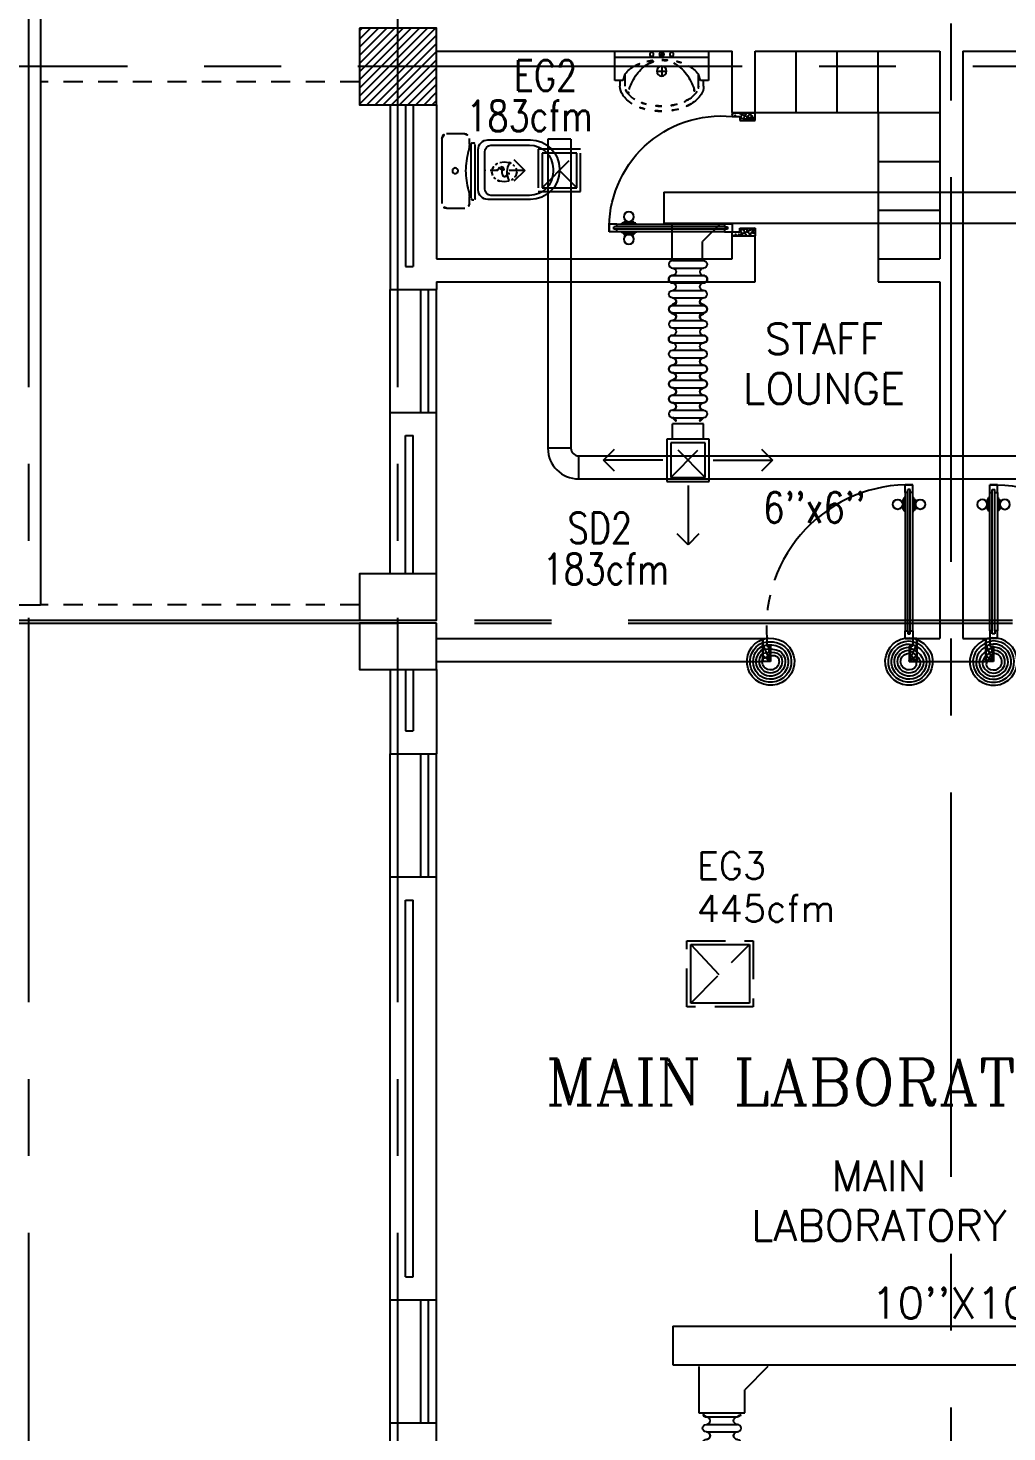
# Model space of a CAD drawing. Extents: x 417866230.2 to 417866327.8, y 43498045.5 to 43498135.4.
# Drawn here: x 417866239.39 to 417866245.76, y 43498085.44 to 43498094.57 of the extents above; entities that cross this region are included whole.
import ezdxf
from ezdxf.enums import TextEntityAlignment as Align

# ---------------------------------------------------------------- set-up
doc = ezdxf.new("R2010")
doc.units = 0
doc.header["$MEASUREMENT"] = 0
for name, pattern in [('CENTERX2', [4, 2.5, -0.5, 0.5, -0.5]), ('HIDDEN', [0.375, 0.25, -0.125]), ('HIDDEN2', [0.1875, 0.125, -0.0625])]:
    doc.linetypes.add(name, pattern=pattern)
doc.layers.get('0').update_dxf_attribs({"linetype": 'CONTINUOUS'})
for name, color, linetype in [('AXES', 11, 'CENTERX2'), ('COL', 9, 'CONTINUOUS'), ('DOOR', 9, 'CONTINUOUS'), ('DUCT', 6, 'CONTINUOUS'), ('EXDUCT', 10, 'CONTINUOUS'), ('HAT', 12, 'CONTINUOUS'), ('HIDDEN', 9, 'HIDDEN2'), ('INSUL', 9, 'CONTINUOUS'), ('Locker', 9, 'CONTINUOUS'), ('M-AC-FLEX', 3, 'CONTINUOUS'), ('M-EGU.', 2, 'CONTINUOUS'), ('RM-NAME', 9, 'CONTINUOUS'), ('SCD', 2, 'CONTINUOUS'), ('SUNI-FUR', 9, 'CONTINUOUS'), ('WALL', 4, 'CONTINUOUS'), ('WIN', 9, 'CONTINUOUS')]:
    doc.layers.add(name, color=color, linetype=linetype)
doc.styles.add('ROMANC', font='romanc', dxfattribs={"height": 0.1})
doc.styles.add('ROMANS', font='ROMANS.shx', dxfattribs={"width": 0.6})

# ---------------------------------------------------------------- blocks, each defined once
blk = doc.blocks.new('A$C24ED45A6')
at = {"layer": 'DOOR', "color": 0, "linetype": 'ByBlock'}
for p, q in [((925, 1100), (925, 1150)), ((925, 1150), (975, 1150)), ((975, 1150), (925, 1150)), ((942, 1100), (925, 1100)), ((942, 1100), (942, 1120)), ((958, 1120), (942, 1120)), ((958, 1100), (958, 1120)), ((975, 1100), (958, 1100)), ((975, 1100), (975, 1150)), ((908.8, 1055), (908.8, 990.2)), ((917.8, 1055), (908.8, 1055)), ((917.8, 977.6), (917.8, 1067.6)), ((925, 1067.6), (917.8, 1067.6)), ((917.8, 1055), (917.8, 990.2)), ((975, 1067.6), (982.2, 1067.6)), ((982.2, 977.6), (982.2, 1067.6)), ((982.2, 1055), (982.2, 990.2)), ((982.2, 1055), (991.2, 1055)), ((991.2, 1055), (991.2, 990.2)), ((917.8, 990.2), (908.8, 990.2)), ((925, 977.6), (917.8, 977.6)), ((975, 977.6), (982.2, 977.6)), ((982.2, 990.2), (991.2, 990.2)), ((925, 150), (925, 200)), ((925, 200), (942, 200)), ((942, 200), (942, 180)), ((958, 180), (958, 200)), ((958, 200), (975, 200)), ((975, 200), (975, 150)), ((0, 0), (0, 150)), ((0, 150), (25, 150)), ((25, 150), (25, 100)), ((25, 100), (50, 100)), ((50, 100), (50, 0)), ((925, 150), (975, 150)), ((942, 180), (958, 180)), ((975, 100), (950, 100)), ((950, 100), (950, 0)), ((1000, 150), (975, 150)), ((975, 150), (975, 100)), ((1000, 150), (1000, 0)), ((50, 0), (0, 0)), ((950, 0), (1000, 0))]:
    blk.add_line(p, q, dxfattribs=at)
at = {"layer": 'DOOR', "linetype": 'ByBlock'}
for p, q in [((925, 1100), (925, 200)), ((942, 200), (942, 1100)), ((958, 200), (958, 1100)), ((975, 200), (975, 1100))]:
    blk.add_line(p, q, dxfattribs=at)
at = {"layer": 'DOOR', "color": 9, "linetype": 'ByBlock'}
for p, q in [((50, 0), (0, 113.7)), ((50, 0), (36.6, 100)), ((950, 0), (1000, 113.7)), ((950, 0), (963.4, 100)), ((50, 0), (0, 40.1)), ((950, 0), (1000, 40.1))]:
    blk.add_line(p, q, dxfattribs=at)
at = {"layer": 'DOOR', "color": 0, "linetype": 'ByBlock'}
for centre in [(876.5, 1022.6), (1023.5, 1022.6)]:
    blk.add_circle(centre, 32.4, dxfattribs=at)
at = {"layer": 'DOOR', "linetype": 'HIDDEN', "ltscale": 0.5}
blk.add_arc((950, 222.5), 927.8, 88.45601, 184.48155, dxfattribs=at)
at = {"layer": 'DOOR', "color": 9, "linetype": 'ByBlock'}
for centre, radius, start, end in [((50, 0), 154.4, 103.71423, 108.89471), ((50, 0), 134.4, 100.71998, 111.84015), ((50, 0), 114.4, 102.62257, 115.91616), ((50, 0), 94.4, 90, 121.98181), ((950, 0), 94.4, 58.01819, 90), ((950, 0), 134.4, 68.15985, 79.28002), ((950, 0), 114.4, 64.08384, 77.37743), ((950, 0), 154.4, 71.10529, 76.28577), ((50, 0), 74.4, 90, 132.22357), ((50, 0), 54.4, 90, 156.79262), ((50, 0), 34.4, 90, 180), ((50, 0), 14.4, 90, 180), ((950, 0), 74.4, 47.77643, 90), ((950, 0), 54.4, 23.20738, 90), ((950, 0), 34.4, 0, 90), ((950, 0), 14.4, 0, 90)]:
    blk.add_arc(centre, radius, start, end, dxfattribs=at)
at = {"layer": 'WALL'}
blk.add_line((1000, 0), (1000, 150), dxfattribs=at)
blk = doc.blocks.new('RM1')
at = {"layer": 'RM-NAME', "style": 'ROMANS'}
for tag, p in [('ROOMNAME1', (0, 323.8)), ('ROOMNAME2', (0, 0))]:
    blk.add_attdef(tag, text='', height=200, dxfattribs=at).set_placement(p, align=Align.MIDDLE)
blk = doc.blocks.new('*X77')
at = {"color": 0}
for p, q in [((24139.2, 41905.3), (24634.9, 42401)), ((24139.2, 41958.3), (24581.9, 42401)), ((24139.2, 42011.3), (24528.9, 42401)), ((24139.2, 42064.4), (24475.8, 42401)), ((24139.2, 42117.4), (24422.8, 42401)), ((24139.2, 42170.4), (24369.8, 42401)), ((24139.2, 42223.5), (24316.7, 42401)), ((24139.2, 42276.5), (24263.7, 42401)), ((24139.2, 42329.5), (24210.7, 42401)), ((24139.2, 42382.6), (24157.6, 42401)), ((24188, 41901), (24639.2, 42352.2)), ((24241, 41901), (24639.2, 42299.2)), ((24294, 41901), (24639.2, 42246.2)), ((24347.1, 41901), (24639.2, 42193.1)), ((24400.1, 41901), (24639.2, 42140.1)), ((24453.1, 41901), (24639.2, 42087.1)), ((24506.2, 41901), (24639.2, 42034)), ((24559.2, 41901), (24639.2, 41981)), ((24612.2, 41901), (24639.2, 41928))]:
    blk.add_line(p, q, dxfattribs=at)
blk = doc.blocks.new('COL50')
at = {"layer": 'COL'}
blk.add_lwpolyline([(-250, 250), (-250, -250), (250, -250), (250, 250)], close=True, dxfattribs=at)
blk = doc.blocks.new('A$C3CD36B94')
at = {"layer": 'DOOR', "color": 0, "linetype": 'ByBlock'}
for p, q in [((105.9, 950.4), (55.9, 950.4)), ((55.9, 800.4), (55.9, 950.4)), ((105.9, 850.4), (105.9, 950.4)), ((805.9, 950.4), (855.9, 950.4)), ((805.9, 850.4), (805.9, 950.4)), ((855.9, 800.4), (855.9, 950.4)), ((855.9, 950.4), (855.9, 800.4)), ((80.9, 850.4), (105.9, 850.4)), ((80.9, 800.4), (80.9, 850.4)), ((830.9, 850.4), (805.9, 850.4)), ((830.9, 800.4), (830.9, 850.4)), ((55.9, 800.4), (80.9, 800.4)), ((130.9, 800.4), (80.9, 800.4)), ((80.9, 750.4), (80.9, 800.4)), ((97.9, 750.4), (80.9, 750.4)), ((113.9, 770.4), (97.9, 770.4)), ((97.9, 770.4), (97.9, 750.4)), ((113.9, 750.4), (113.9, 770.4)), ((130.9, 750.4), (113.9, 750.4)), ((130.9, 800.4), (130.9, 750.4)), ((855.9, 800.4), (830.9, 800.4)), ((64.7, 95.4), (64.7, 160.2)), ((73.7, 160.2), (64.7, 160.2)), ((73.7, 95.4), (64.7, 95.4)), ((73.7, 172.8), (73.7, 82.8)), ((80.9, 172.8), (73.7, 172.8)), ((73.7, 95.4), (73.7, 160.2)), ((130.9, 172.8), (138.1, 172.8)), ((138.1, 172.8), (138.1, 82.8)), ((138.1, 95.4), (138.1, 160.2)), ((138.1, 160.2), (147.1, 160.2)), ((138.1, 95.4), (147.1, 95.4)), ((147.1, 95.4), (147.1, 160.2)), ((80.9, 82.8), (73.7, 82.8)), ((80.9, 50.4), (80.9, 0.4)), ((80.9, 50.4), (97.9, 50.4)), ((130.9, 0.4), (80.9, 0.4)), ((80.9, 0.4), (130.9, 0.4)), ((97.9, 50.4), (97.9, 30.4)), ((97.9, 30.4), (113.9, 30.4)), ((113.9, 50.4), (113.9, 30.4)), ((113.9, 50.4), (130.9, 50.4)), ((130.9, 82.8), (138.1, 82.8)), ((130.9, 50.4), (130.9, 0.4))]:
    blk.add_line(p, q, dxfattribs=at)
at = {"layer": 'DOOR', "color": 9, "linetype": 'ByBlock'}
for p, q in [((105.9, 950.4), (55.9, 910.3)), ((105.9, 950.4), (55.9, 836.7)), ((105.9, 950.4), (92.6, 850.4)), ((805.9, 950.4), (819.3, 850.4)), ((805.9, 950.4), (855.9, 836.7)), ((805.9, 950.4), (855.9, 910.3))]:
    blk.add_line(p, q, dxfattribs=at)
at = {"layer": 'DOOR', "linetype": 'ByBlock'}
for p, q in [((80.9, 750.4), (80.9, 50.4)), ((97.9, 750.4), (97.9, 50.4)), ((113.9, 750.4), (113.9, 50.4)), ((130.9, 50.4), (130.9, 750.4))]:
    blk.add_line(p, q, dxfattribs=at)
at = {"layer": 'DOOR', "color": 0, "linetype": 'ByBlock'}
for centre in [(32.4, 127.8), (179.5, 127.8)]:
    blk.add_circle(centre, 32.4, dxfattribs=at)
at = {"layer": 'DOOR', "color": 9, "linetype": 'ByBlock'}
for centre, radius, start, end in [((105.9, 950.4), 54.4, 203.20738, 270), ((105.9, 950.4), 34.4, 180, 270), ((105.9, 950.4), 14.4, 180, 270), ((805.9, 950.4), 34.4, 270, 0), ((805.9, 950.4), 14.4, 270, 0), ((805.9, 950.4), 54.4, 270, 336.79262), ((105.9, 950.4), 74.4, 227.77643, 270), ((105.9, 950.4), 94.4, 238.01819, 270), ((105.9, 950.4), 114.4, 244.08384, 257.37743), ((105.9, 950.4), 134.4, 248.15985, 259.28002), ((805.9, 950.4), 74.4, 270, 312.22357), ((805.9, 950.4), 94.4, 270, 301.98181), ((805.9, 950.4), 134.4, 280.71998, 291.84015), ((105.9, 950.4), 154.4, 251.10529, 256.28577), ((805.9, 950.4), 154.4, 283.71423, 288.89471)]:
    blk.add_arc(centre, radius, start, end, dxfattribs=at)
at = {"layer": 'DOOR', "linetype": 'HIDDEN', "ltscale": 0.5}
blk.add_arc((105.9, 728.6), 728.6, 268.03354, 5.66169, dxfattribs=at)
blk = doc.blocks.new('2')
at = {"layer": 'SUNI-FUR', "linetype": 'Continuous'}
for p, q in [((0.0137, 0.765), (0.0041, 0.765)), ((0.0159, 0.7241), (-0.0034, 0.7241)), ((-0.1849, 0.576), (-0.1849, 0.2998)), ((-0.1587, 0.5702), (-0.1587, 0.3197)), ((0.1683, 0.3197), (0.1683, 0.5702)), ((0.2027, 0.2998), (0.2027, 0.576)), ((-0.005, 0.4872), (-0.0292, 0.4813)), ((0.0193, 0.4813), (-0.005, 0.4872)), ((-0.0651, 0.438), (-0.0703, 0.4064)), ((-0.0703, 0.4064), (-0.0651, 0.3747)), ((0.0603, 0.4064), (0.0551, 0.438)), ((0.0565, 0.3772), (0.0603, 0.4064)), ((-0.1129, 0.2792), (0.0084, 0.2792)), ((-0.0292, 0.3314), (-0.005, 0.3255)), ((-0.005, 0.3255), (0.0193, 0.3314)), ((0.0012, 0.2792), (0.1226, 0.2792)), ((0.0084, 0.2792), (0.0012, 0.2792)), ((-0.1863, 0.1994), (-0.1863, 0.2076)), ((-0.1763, 0.2176), (0.1724, 0.2176)), ((0.1724, 0.1894), (-0.1763, 0.1894)), ((-0.1219, 0.2368), (0.0089, 0.2368)), ((0.0089, 0.2368), (0.1397, 0.2368)), ((0.1824, 0.2076), (0.1824, 0.1994)), ((-0.2413, 0.03), (-0.2413, 0.1498)), ((-0.2113, 0.1798), (-0.1699, 0.1798)), ((0.1743, 0.1798), (0.2113, 0.1798)), ((0.1743, 0.1798), (0.1743, 0.1798)), ((0.2413, 0.1498), (0.2413, 0.03)), ((0.2113, 0), (-0.2113, 0))]:
    blk.add_line(p, q, dxfattribs=at)
blk.add_circle((0.0019, 0.0872), 0.0184, dxfattribs=at)
for centre, radius, start, end in [((0.0041, 0.576), 0.189, 90, 180), ((0.0137, 0.576), 0.189, 0, 90), ((-0.0048, 0.5702), 0.1539, 90, 180), ((0.0144, 0.5702), 0.1539, 0, 90), ((0.0126, 0.412), 0.082, 141.07583, 161.50405), ((0.0019, 0.4207), 0.0682, 117.15318, 141.07583), ((-0.0119, 0.4207), 0.0682, 38.92417, 62.84682), ((-0.0226, 0.412), 0.082, 18.49595, 38.92417), ((0.0126, 0.4007), 0.082, 198.49595, 218.92417), ((-0.0074, 0.5367), 0.1117, 239.42337, 302.91619), ((-0.0289, 0.4058), 0.0901, 321.07583, 341.50405), ((-0.1219, 0.2998), 0.063, 180, 270), ((-0.1156, 0.3224), 0.0432, 183.51288, 273.51288), ((0.0019, 0.392), 0.0682, 218.92417, 242.84682), ((-0.0119, 0.392), 0.0682, 297.15318, 321.07583), ((0.1252, 0.3224), 0.0432, 266.48712, 356.48712), ((0.1397, 0.2998), 0.063, 270, 0), ((-0.1763, 0.2076), 0.01, 90, 180), ((-0.1763, 0.1994), 0.01, 180, 270), ((0.1724, 0.2076), 0.01, 0, 90), ((0.1724, 0.1994), 0.01, 270, 0), ((-0.2113, 0.1498), 0.03, 90, 180), ((-0.2015, -0.2523), 0.4332, 79.75352, 85.81091), ((0.0746, 1.126), 0.9726, 258.19384, 265.73474), ((-0.0701, 1.126), 0.9726, 274.26526, 281.80616), ((0.2059, -0.2523), 0.4332, 94.18909, 100.24648), ((0.2113, 0.1498), 0.03, 0, 90), ((-0.2113, 0.03), 0.03, 180, 270), ((0.2113, 0.03), 0.03, 270, 0)]:
    blk.add_arc(centre, radius, start, end, dxfattribs=at)
blk = doc.blocks.new('3')
at = {"layer": 'SUNI-FUR', "linetype": 'Continuous'}
for p, q in [((-0.3039, 0), (-0.3039, -0.1919)), ((0.3039, 0), (-0.3039, 0)), ((0.3039, -0.1919), (0.3039, 0)), ((0.3039, -0.039), (-0.3039, -0.039)), ((0.0156, -0.021), (-0.0155, -0.021)), ((0, -0.0055), (0, -0.0366)), ((-0.2537, -0.1919), (-0.2387, -0.1496)), ((-0.2389, -0.2275), (-0.2389, -0.15)), ((0.0325, -0.13), (-0.0325, -0.13)), ((0, -0.0975), (0, -0.1625)), ((0.2387, -0.1496), (0.2537, -0.1919)), ((0.2389, -0.15), (0.2389, -0.2275)), ((-0.3039, -0.1919), (-0.2537, -0.1919)), ((-0.2714, -0.2275), (-0.2714, -0.1919)), ((0.2537, -0.1919), (0.3039, -0.1919)), ((0.2714, -0.1919), (0.2714, -0.2275))]:
    blk.add_line(p, q, dxfattribs=at)
for centre, radius in [((-0.065, -0.021), 0.0124), ((0, -0.021), 0.0155), ((0.065, -0.021), 0.0124), ((0, -0.13), 0.0325)]:
    blk.add_circle(centre, radius, dxfattribs=at)
for centre, radius, start, end in [((-0.028, -0.3651), 0.3068, 103.08645, 118.18778), ((0.0537, -0.3121), 0.2697, 118.74222, 143.05777), ((-0.0078, -0.528), 0.4705, 89.0532, 100.98953), ((-0.012, -0.189), 0.1301, 84.85355, 119.44542), ((0.0031, -0.2275), 0.1682, 61.44413, 91.16775), ((0, -0.5271), 0.4694, 78.06366, 90), ((-0.0403, -0.2967), 0.2498, 35.96083, 60.27638), ((0.0338, -0.3673), 0.3061, 62.96233, 78.06366), ((-0.0851, -0.2667), 0.1932, 117.03767, 142.6695), ((0.104, -0.3429), 0.3284, 144.03917, 163.27388), ((-0.104, -0.3429), 0.3284, 16.72612, 35.96083), ((0.0851, -0.2667), 0.1932, 37.3305, 62.96233), ((-0.1911, -0.2352), 0.0807, 174.55389, 214.67303), ((-0.1868, -0.2338), 0.0525, 173.08928, 213.20841), ((-0.0828, -0.1603), 0.1798, 214.67303, 239.08672), ((0.2045, -0.3731), 0.4333, 163.27388, 167.37502), ((0.0893, -0.1711), 0.1672, 300.91328, 325.32697), ((-0.2045, -0.3731), 0.4333, 12.73586, 16.72612), ((0.1708, -0.2275), 0.068, 325.32697, 0), ((0.1708, -0.2275), 0.1005, 325.32697, 0), ((-0.0828, -0.1603), 0.2123, 214.67303, 239.08672), ((-0.0354, -0.0811), 0.3046, 239.08672, 256.06993), ((-0.0354, -0.0811), 0.2721, 239.08672, 256.06993), ((0, 0.0617), 0.4192, 256.06993, 270), ((0, 0.0617), 0.4192, 270, 283.93007), ((0.0354, -0.0811), 0.2721, 283.93007, 300.91328), ((0.0354, -0.0811), 0.3046, 283.93007, 300.91328), ((0.0893, -0.1711), 0.1997, 300.91328, 325.32697), ((0, 0.0617), 0.4517, 256.06993, 270), ((0, 0.0617), 0.4517, 270, 283.93007)]:
    blk.add_arc(centre, radius, start, end, dxfattribs=at)

msp = doc.modelspace()

# ---------------------------------------------------------------- hatches: boundary and pattern name
at = {"layer": 'HAT'}
h = msp.add_hatch(dxfattribs=at)
h.set_pattern_fill('ANSI31', color=256, scale=300, style=0)
h.set_pattern_definition([(45, (0, 0), (-26.5165042945, 26.5165042945), [])])
h.paths.add_polyline_path([(417866241.7969, 43498091.0221), (417866241.5469, 43498091.0221), (417866241.5469, 43498090.7221), (417866241.7969, 43498090.7221)])
h.paths.add_polyline_path([(417866242.0469, 43498091.0221), (417866241.7969, 43498091.0221), (417866241.7969, 43498090.7221), (417866242.0469, 43498090.7221)])
h.paths.add_polyline_path([(417866241.7969, 43498090.7021), (417866241.5469, 43498090.7021), (417866241.5469, 43498090.4021), (417866241.7969, 43498090.4021)])
h.paths.add_polyline_path([(417866242.0469, 43498090.7021), (417866241.7969, 43498090.7021), (417866241.7969, 43498090.4021), (417866242.0469, 43498090.4021)])

# ---------------------------------------------------------------- linework, layer by layer
at = {"layer": 'AXES'}
for p, q in [((417866239.3969, 43498056.2378), (417866239.3969, 43498134.7153)), ((417866241.7969, 43498056.2378), (417866241.7969, 43498134.7153)), ((417866245.3969, 43498063.1021), (417866245.3969, 43498121.9221)), ((417866300.0369, 43498094.3221), (417866230.9454, 43498094.3221)), ((417866231.2954, 43498090.7221), (417866300.0369, 43498090.7221)), ((417866231.2954, 43498090.7021), (417866300.0369, 43498090.7021))]:
    msp.add_line(p, q, dxfattribs=at)
at = {"layer": 'COL'}
for points in [[(417866242.0469, 43498091.0221), (417866241.5469, 43498091.0221), (417866241.5469, 43498090.7221), (417866242.0469, 43498090.7221)], [(417866242.0469, 43498090.7021), (417866241.5469, 43498090.7021), (417866241.5469, 43498090.4021), (417866242.0469, 43498090.4021)]]:
    msp.add_lwpolyline(points, close=True, dxfattribs=at)
at = {"layer": 'DUCT'}
for p, q in [((417866243.5268, 43498093.5041), (417866243.5268, 43498093.3041)), ((417866243.5268, 43498093.5041), (417866247.4331, 43498093.5041)), ((417866243.5268, 43498093.3041), (417866247.4331, 43498093.3041)), ((417866243.5794, 43498093.3041), (417866243.5794, 43498093.0669)), ((417866243.8994, 43498093.3041), (417866243.7794, 43498093.1841)), ((417866243.7794, 43498093.0669), (417866243.7794, 43498093.1841)), ((417866243.5794, 43498093.0669), (417866243.7794, 43498093.0669)), ((417866243.585, 43498086.1302), (417866246.8407, 43498086.1302)), ((417866243.585, 43498086.1302), (417866243.585, 43498085.8802)), ((417866243.585, 43498085.8802), (417866246.8407, 43498085.8802)), ((417866243.7545, 43498085.8675), (417866243.7545, 43498085.5675)), ((417866244.2045, 43498085.8675), (417866244.0545, 43498085.7175)), ((417866244.0545, 43498085.5675), (417866244.0545, 43498085.7175)), ((417866243.7545, 43498085.5675), (417866244.0545, 43498085.5675))]:
    msp.add_line(p, q, dxfattribs=at)
at = {"layer": 'EXDUCT', "linetype": 'Continuous'}
for p, q in [((417866242.9226, 43498093.8507), (417866242.7726, 43498093.8507)), ((417866242.7726, 43498093.8507), (417866242.7726, 43498091.8401)), ((417866242.9226, 43498093.8507), (417866242.9226, 43498091.8401)), ((417866242.9226, 43498091.8401), (417866242.7726, 43498091.8401)), ((417866242.9726, 43498091.7901), (417866245.8496, 43498091.7901)), ((417866242.9726, 43498091.7901), (417866242.9726, 43498091.6401)), ((417866242.9726, 43498091.6401), (417866245.8496, 43498091.6401))]:
    msp.add_line(p, q, dxfattribs=at)
for radius in [0.2, 0.05]:
    msp.add_arc((417866242.9726, 43498091.8401), radius, 180, 270, dxfattribs=at)
at = {"layer": 'HIDDEN'}
for p, q in [((417866241.5469, 43498094.2221), (417866239.4719, 43498094.2221)), ((417866241.5469, 43498090.8221), (417866239.4719, 43498090.8221))]:
    msp.add_line(p, q, dxfattribs=at)
at = {"layer": 'INSUL'}
for p, q in [((417866241.8469, 43498094.0721), (417866241.8469, 43498093.0221)), ((417866241.8969, 43498094.0721), (417866241.8969, 43498093.0221)), ((417866241.8469, 43498093.0221), (417866241.8969, 43498093.0221)), ((417866241.8469, 43498091.0221), (417866241.8469, 43498091.9221)), ((417866241.8469, 43498091.9221), (417866241.8969, 43498091.9221)), ((417866241.8969, 43498091.0221), (417866241.8969, 43498091.9221)), ((417866241.8469, 43498090.4021), (417866241.8469, 43498090.0021)), ((417866241.8969, 43498090.4021), (417866241.8969, 43498090.0021)), ((417866241.8469, 43498090.0021), (417866241.8969, 43498090.0021)), ((417866241.8469, 43498086.4521), (417866241.8469, 43498088.9021)), ((417866241.8469, 43498088.9021), (417866241.8969, 43498088.9021)), ((417866241.8969, 43498086.4521), (417866241.8969, 43498088.9021)), ((417866241.8469, 43498086.4521), (417866241.8969, 43498086.4521))]:
    msp.add_line(p, q, dxfattribs=at)
at = {"layer": 'Locker'}
for p, q in [((417866244.3885, 43498094.0221), (417866244.3885, 43498094.4221)), ((417866244.6552, 43498094.0221), (417866244.6552, 43498094.4221)), ((417866244.9219, 43498094.0221), (417866244.9219, 43498094.4221)), ((417866244.1219, 43498094.0221), (417866244.9219, 43498094.0221)), ((417866244.9219, 43498094.0221), (417866244.9219, 43498093.0721)), ((417866244.9219, 43498094.0221), (417866245.3219, 43498094.0221)), ((417866244.9219, 43498093.7054), (417866245.3219, 43498093.7054)), ((417866244.9219, 43498093.3887), (417866245.3219, 43498093.3887))]:
    msp.add_line(p, q, dxfattribs=at)
at = {"layer": 'M-AC-FLEX', "color": 11}
for p, q in [((417866243.5835, 43498093.0603), (417866243.7847, 43498093.0603)), ((417866243.5835, 43498093.0115), (417866243.7847, 43498093.0115)), ((417866243.5835, 43498092.9628), (417866243.7847, 43498092.9628)), ((417866243.5835, 43498092.9149), (417866243.7847, 43498092.9149)), ((417866243.5835, 43498092.8661), (417866243.7847, 43498092.8661)), ((417866243.5835, 43498092.8174), (417866243.7847, 43498092.8174)), ((417866243.5835, 43498092.7686), (417866243.7847, 43498092.7686)), ((417866243.5835, 43498092.7686), (417866243.7847, 43498092.7686)), ((417866243.5835, 43498092.7686), (417866243.7847, 43498092.7686)), ((417866243.5835, 43498092.7686), (417866243.7847, 43498092.7686)), ((417866243.5835, 43498092.7199), (417866243.7847, 43498092.7199)), ((417866243.5835, 43498092.7199), (417866243.7847, 43498092.7199)), ((417866243.5835, 43498092.7199), (417866243.7847, 43498092.7199)), ((417866243.5835, 43498092.7199), (417866243.7847, 43498092.7199)), ((417866243.5835, 43498092.6711), (417866243.7847, 43498092.6711)), ((417866243.5835, 43498092.6224), (417866243.7847, 43498092.6224)), ((417866243.5835, 43498092.5736), (417866243.7847, 43498092.5736)), ((417866243.5835, 43498092.5257), (417866243.7847, 43498092.5257)), ((417866243.5835, 43498092.477), (417866243.7847, 43498092.477)), ((417866243.5835, 43498092.4282), (417866243.7847, 43498092.4282)), ((417866243.5835, 43498092.3795), (417866243.7847, 43498092.3795)), ((417866243.5835, 43498092.3795), (417866243.7847, 43498092.3795)), ((417866243.5835, 43498092.3795), (417866243.7847, 43498092.3795)), ((417866243.5835, 43498092.3795), (417866243.7847, 43498092.3795)), ((417866243.5835, 43498092.3307), (417866243.7847, 43498092.3307)), ((417866243.5835, 43498092.3307), (417866243.7847, 43498092.3307)), ((417866243.5835, 43498092.3307), (417866243.7847, 43498092.3307)), ((417866243.5835, 43498092.3307), (417866243.7847, 43498092.3307)), ((417866243.5835, 43498092.282), (417866243.7847, 43498092.282)), ((417866243.5835, 43498092.282), (417866243.7847, 43498092.282)), ((417866243.5835, 43498092.2332), (417866243.7847, 43498092.2332)), ((417866243.5835, 43498092.2332), (417866243.7847, 43498092.2332)), ((417866243.5835, 43498092.1845), (417866243.7847, 43498092.1845)), ((417866243.5835, 43498092.1845), (417866243.7847, 43498092.1845)), ((417866243.5835, 43498092.1845), (417866243.7847, 43498092.1845)), ((417866243.5835, 43498092.1845), (417866243.7847, 43498092.1845)), ((417866243.5835, 43498092.1357), (417866243.7847, 43498092.1357)), ((417866243.5835, 43498092.1357), (417866243.7847, 43498092.1357)), ((417866243.5835, 43498092.1357), (417866243.7847, 43498092.1357)), ((417866243.5835, 43498092.1357), (417866243.7847, 43498092.1357)), ((417866243.5835, 43498092.087), (417866243.7847, 43498092.087)), ((417866243.5835, 43498092.0382), (417866243.7847, 43498092.0382)), ((417866243.8039, 43498085.5406), (417866244.0051, 43498085.5406)), ((417866243.8039, 43498085.4919), (417866244.0051, 43498085.4919)), ((417866243.8039, 43498085.4431), (417866244.0051, 43498085.4431))]:
    msp.add_line(p, q, dxfattribs=at)
at = {"layer": 'M-AC-FLEX'}
for points in [[(417866243.6002, 43498093.0669, -0.191219), (417866243.5835, 43498093.0603, 1), (417866243.5835, 43498093.0115, -1), (417866243.5835, 43498092.9628, 1.018005), (417866243.5835, 43498092.9149)], [(417866243.768, 43498093.0669, 0.191219), (417866243.7847, 43498093.0603, -1), (417866243.7847, 43498093.0115, 1), (417866243.7847, 43498092.9628, -1.018005), (417866243.7847, 43498092.9149)], [(417866243.5835, 43498092.7686, 1), (417866243.5835, 43498092.8174, -1), (417866243.5835, 43498092.8661, 1), (417866243.5835, 43498092.9149, -1.018005), (417866243.5835, 43498092.9628)], [(417866243.7847, 43498092.7686, -1), (417866243.7847, 43498092.8174, 1), (417866243.7847, 43498092.8661, -1), (417866243.7847, 43498092.9149, 1.018005), (417866243.7847, 43498092.9628)], [(417866243.5835, 43498092.8174, -1), (417866243.5835, 43498092.7686, 1), (417866243.5835, 43498092.7199)], [(417866243.594, 43498092.815, -0.799204), (417866243.5835, 43498092.7686, 1), (417866243.5835, 43498092.7199)], [(417866243.6072, 43498092.7873, -0.346954), (417866243.5835, 43498092.7686, 1), (417866243.5835, 43498092.7199)], [(417866243.6072, 43498092.7873, -0.346954), (417866243.5835, 43498092.7686, 1), (417866243.5835, 43498092.7199)], [(417866243.5835, 43498092.6711, 1), (417866243.5835, 43498092.7199, -1), (417866243.5835, 43498092.7686)], [(417866243.594, 43498092.6735, 0.799204), (417866243.5835, 43498092.7199, -1), (417866243.5835, 43498092.7686)], [(417866243.6072, 43498092.7012, 0.346954), (417866243.5835, 43498092.7199, -1), (417866243.5835, 43498092.7686)], [(417866243.6072, 43498092.7012, 0.346954), (417866243.5835, 43498092.7199, -1), (417866243.5835, 43498092.7686)], [(417866243.7847, 43498092.8174, 1), (417866243.7847, 43498092.7686, -1), (417866243.7847, 43498092.7199)], [(417866243.7743, 43498092.815, 0.799204), (417866243.7847, 43498092.7686, -1), (417866243.7847, 43498092.7199)], [(417866243.7847, 43498092.6711, -1), (417866243.7847, 43498092.7199, 1), (417866243.7847, 43498092.7686)], [(417866243.7743, 43498092.6735, -0.799204), (417866243.7847, 43498092.7199, 1), (417866243.7847, 43498092.7686)], [(417866243.761, 43498092.7873, 0.346955), (417866243.7847, 43498092.7686, -1), (417866243.7847, 43498092.7199)], [(417866243.761, 43498092.7873, 0.346954), (417866243.7847, 43498092.7686, -1), (417866243.7847, 43498092.7199)], [(417866243.761, 43498092.7012, -0.346955), (417866243.7847, 43498092.7199, 1), (417866243.7847, 43498092.7686)], [(417866243.761, 43498092.7012, -0.346954), (417866243.7847, 43498092.7199, 1), (417866243.7847, 43498092.7686)], [(417866243.5835, 43498092.7199, -1), (417866243.5835, 43498092.6711, 1), (417866243.5835, 43498092.6224, -1), (417866243.5835, 43498092.5736, 1.018005), (417866243.5835, 43498092.5257)], [(417866243.7847, 43498092.7199, 1), (417866243.7847, 43498092.6711, -1), (417866243.7847, 43498092.6224, 1), (417866243.7847, 43498092.5736, -1.018005), (417866243.7847, 43498092.5257)], [(417866243.5835, 43498092.3795, 1), (417866243.5835, 43498092.4282, -1), (417866243.5835, 43498092.477, 1), (417866243.5835, 43498092.5257, -1.018005), (417866243.5835, 43498092.5736)], [(417866243.7847, 43498092.3795, -1), (417866243.7847, 43498092.4282, 1), (417866243.7847, 43498092.477, -1), (417866243.7847, 43498092.5257, 1.018005), (417866243.7847, 43498092.5736)], [(417866243.5835, 43498092.4282, -1), (417866243.5835, 43498092.3795, 1), (417866243.5835, 43498092.3307)], [(417866243.594, 43498092.4258, -0.799204), (417866243.5835, 43498092.3795, 1), (417866243.5835, 43498092.3307)], [(417866243.594, 43498092.4258, -0.799204), (417866243.5835, 43498092.3795, 1), (417866243.5835, 43498092.3307)], [(417866243.7847, 43498092.4282, 1), (417866243.7847, 43498092.3795, -1), (417866243.7847, 43498092.3307)], [(417866243.7743, 43498092.4258, 0.799204), (417866243.7847, 43498092.3795, -1), (417866243.7847, 43498092.3307)], [(417866243.7743, 43498092.4258, 0.799204), (417866243.7847, 43498092.3795, -1), (417866243.7847, 43498092.3307)], [(417866243.5835, 43498092.282, 1), (417866243.5835, 43498092.3307, -1), (417866243.5835, 43498092.3795)], [(417866243.594, 43498092.2843, 0.799204), (417866243.5835, 43498092.3307, -1), (417866243.5835, 43498092.3795)], [(417866243.594, 43498092.2843, 0.799204), (417866243.5835, 43498092.3307, -1), (417866243.5835, 43498092.3795)], [(417866243.5835, 43498092.3307, -1), (417866243.5835, 43498092.282, 1), (417866243.5835, 43498092.2332, -0.44588), (417866243.6077, 43498092.2062, -0.44588)], [(417866243.5835, 43498092.1845, 1), (417866243.5835, 43498092.2332, -1), (417866243.5835, 43498092.282, 0.44588), (417866243.6077, 43498092.3089, 0.44588)], [(417866243.7847, 43498092.282, -1), (417866243.7847, 43498092.3307, 1), (417866243.7847, 43498092.3795)], [(417866243.7743, 43498092.2843, -0.799204), (417866243.7847, 43498092.3307, 1), (417866243.7847, 43498092.3795)], [(417866243.7743, 43498092.2843, -0.799204), (417866243.7847, 43498092.3307, 1), (417866243.7847, 43498092.3795)], [(417866243.7847, 43498092.3307, 1), (417866243.7847, 43498092.282, -1), (417866243.7847, 43498092.2332, 0.44588), (417866243.7605, 43498092.2062, 0.44588)], [(417866243.7847, 43498092.1845, -1), (417866243.7847, 43498092.2332, 1), (417866243.7847, 43498092.282, -0.44588), (417866243.7605, 43498092.3089, -0.44588)], [(417866243.5835, 43498092.2332, -1), (417866243.5835, 43498092.1845, 1), (417866243.5835, 43498092.1357)], [(417866243.594, 43498092.2308, -0.799204), (417866243.5835, 43498092.1845, 1), (417866243.5835, 43498092.1357)], [(417866243.594, 43498092.2308, -0.799204), (417866243.5835, 43498092.1845, 1), (417866243.5835, 43498092.1357)], [(417866243.7847, 43498092.2332, 1), (417866243.7847, 43498092.1845, -1), (417866243.7847, 43498092.1357)], [(417866243.7743, 43498092.2308, 0.799204), (417866243.7847, 43498092.1845, -1), (417866243.7847, 43498092.1357)], [(417866243.7743, 43498092.2308, 0.799204), (417866243.7847, 43498092.1845, -1), (417866243.7847, 43498092.1357)], [(417866243.594, 43498092.0893, 0.799204), (417866243.5835, 43498092.1357, -1), (417866243.5835, 43498092.1845)], [(417866243.5835, 43498092.087, 1), (417866243.5835, 43498092.1357, -1), (417866243.5835, 43498092.1845)], [(417866243.594, 43498092.0893, 0.799204), (417866243.5835, 43498092.1357, -1), (417866243.5835, 43498092.1845)], [(417866243.5835, 43498092.1357, -1), (417866243.5835, 43498092.087, 1), (417866243.5835, 43498092.0382, -0.611587), (417866243.6033, 43498091.9996, -0.611587)], [(417866243.7743, 43498092.0893, -0.799204), (417866243.7847, 43498092.1357, 1), (417866243.7847, 43498092.1845)], [(417866243.7847, 43498092.087, -1), (417866243.7847, 43498092.1357, 1), (417866243.7847, 43498092.1845)], [(417866243.7743, 43498092.0893, -0.799204), (417866243.7847, 43498092.1357, 1), (417866243.7847, 43498092.1845)], [(417866243.7847, 43498092.1357, 1), (417866243.7847, 43498092.087, -1), (417866243.7847, 43498092.0382, 0.611587), (417866243.765, 43498091.9996, 0.611587)], [(417866243.8039, 43498085.3944, 1), (417866243.8039, 43498085.4431, -1), (417866243.8039, 43498085.4919, 1), (417866243.8039, 43498085.5406, -0.455807), (417866243.7797, 43498085.5675, -0.455807)], [(417866244.0051, 43498085.3944, -1), (417866244.0051, 43498085.4431, 1), (417866244.0051, 43498085.4919, -1), (417866244.0051, 43498085.5406, 0.455807), (417866244.0293, 43498085.5675, 0.455807)], [(417866243.8039, 43498085.4431, -1), (417866243.8039, 43498085.3944, 1), (417866243.8039, 43498085.3456)], [(417866244.0051, 43498085.4431, 1), (417866244.0051, 43498085.3944, -1), (417866244.0051, 43498085.3456)]]:
    msp.add_lwpolyline(points, format="xyb", dxfattribs=at)
at = {"layer": 'M-EGU.', "linetype": 'HIDDEN'}
for p, q in [((417866242.7101, 43498093.7839), (417866242.7101, 43498093.5089)), ((417866242.9851, 43498093.7839), (417866242.7101, 43498093.7839)), ((417866242.9851, 43498093.5089), (417866242.9851, 43498093.7839)), ((417866242.7351, 43498093.5339), (417866242.9601, 43498093.7589)), ((417866242.7101, 43498093.5089), (417866242.9851, 43498093.5089)), ((417866243.7968, 43498091.8746), (417866243.5718, 43498091.8746)), ((417866243.5718, 43498091.8746), (417866243.5718, 43498091.6496)), ((417866243.5718, 43498091.6496), (417866243.7968, 43498091.8746)), ((417866243.7968, 43498091.6496), (417866243.5718, 43498091.8746)), ((417866243.7968, 43498091.6496), (417866243.7968, 43498091.8746)), ((417866243.5718, 43498091.6496), (417866243.7968, 43498091.6496)), ((417866243.6773, 43498088.2066), (417866243.6773, 43498088.6376)), ((417866243.6773, 43498088.6376), (417866244.1083, 43498088.6376)), ((417866243.7023, 43498088.2316), (417866244.0833, 43498088.6126)), ((417866244.1083, 43498088.6376), (417866244.1083, 43498088.2066)), ((417866244.1083, 43498088.2066), (417866243.6773, 43498088.2066))]:
    msp.add_line(p, q, dxfattribs=at)
at = {"layer": 'M-EGU.'}
for p, q in [((417866242.5519, 43498093.7171), (417866242.6226, 43498093.6464)), ((417866242.7351, 43498093.7589), (417866242.7351, 43498093.5339)), ((417866242.9601, 43498093.7589), (417866242.7351, 43498093.7589)), ((417866242.9601, 43498093.5339), (417866242.9601, 43498093.7589)), ((417866242.4419, 43498093.6464), (417866242.3976, 43498093.6464)), ((417866242.6226, 43498093.6464), (417866242.5215, 43498093.6464)), ((417866242.6226, 43498093.6464), (417866242.5519, 43498093.5757)), ((417866242.7351, 43498093.5339), (417866242.9601, 43498093.5339)), ((417866243.5843, 43498091.8996), (417866243.5843, 43498091.9996)), ((417866243.7843, 43498091.9996), (417866243.5843, 43498091.9996)), ((417866243.7843, 43498091.8996), (417866243.7843, 43498091.9996)), ((417866243.8218, 43498091.8996), (417866243.5468, 43498091.8996)), ((417866243.5468, 43498091.8996), (417866243.5468, 43498091.6246)), ((417866243.8218, 43498091.6246), (417866243.8218, 43498091.8996)), ((417866243.1343, 43498091.7621), (417866243.205, 43498091.8328)), ((417866243.5205, 43498091.7621), (417866243.1343, 43498091.7621)), ((417866243.205, 43498091.6914), (417866243.1343, 43498091.7621)), ((417866243.8481, 43498091.7621), (417866244.233, 43498091.7621)), ((417866244.1623, 43498091.8328), (417866244.233, 43498091.7621)), ((417866244.233, 43498091.7621), (417866244.1623, 43498091.6914)), ((417866243.5468, 43498091.6246), (417866243.8218, 43498091.6246)), ((417866243.6843, 43498091.5983), (417866243.6843, 43498091.2121)), ((417866243.6843, 43498091.2121), (417866243.6136, 43498091.2828)), ((417866243.755, 43498091.2828), (417866243.6843, 43498091.2121)), ((417866243.7023, 43498088.2316), (417866243.7023, 43498088.6126)), ((417866243.7023, 43498088.6126), (417866244.0833, 43498088.6126)), ((417866244.0833, 43498088.6126), (417866244.0833, 43498088.2316)), ((417866244.0833, 43498088.2316), (417866243.7023, 43498088.2316))]:
    msp.add_line(p, q, dxfattribs=at)
msp.add_lwpolyline([(417866242.4419, 43498093.6464, -0.1324), (417866242.453, 43498093.6625, -0.15664), (417866242.4684, 43498093.6688, -0.736612), (417866242.4811, 43498093.6373, 0.774232), (417866242.495, 43498093.6069, 0.203349), (417866242.5161, 43498093.6207, 0.193808), (417866242.5215, 43498093.6464)], format="xyb", dxfattribs=at)
at = {"layer": 'SCD', "color": 2}
for p, q in [((417866242.8476, 43498093.6464), (417866242.9601, 43498093.5339)), ((417866243.7023, 43498088.6126), (417866243.8857, 43498088.4173))]:
    msp.add_line(p, q, dxfattribs=at)
at = {"layer": 'WALL'}
for p, q in [((417866239.4719, 43498096.5976), (417866239.4719, 43498090.8221)), ((417866242.0469, 43498094.4221), (417866243.9719, 43498094.4221)), ((417866243.9719, 43498094.0221), (417866243.9719, 43498094.4221)), ((417866244.1219, 43498094.4221), (417866245.3219, 43498094.4221)), ((417866244.1219, 43498094.0221), (417866244.1219, 43498094.4221)), ((417866245.3219, 43498094.4221), (417866245.3219, 43498093.0721)), ((417866245.4719, 43498094.4221), (417866245.4719, 43498090.6021)), ((417866245.4719, 43498094.4221), (417866248.7469, 43498094.4221)), ((417866241.7469, 43498094.0721), (417866241.7469, 43498092.8721)), ((417866242.0469, 43498094.0721), (417866242.0469, 43498093.0721)), ((417866243.9719, 43498094.0221), (417866244.1219, 43498094.0221)), ((417866243.9719, 43498093.0721), (417866243.9719, 43498093.2221)), ((417866243.9719, 43498093.2221), (417866244.1219, 43498093.2221)), ((417866244.1219, 43498092.9221), (417866244.1219, 43498093.2221)), ((417866242.0469, 43498093.0721), (417866243.9719, 43498093.0721)), ((417866244.9219, 43498093.0721), (417866244.9219, 43498092.9221)), ((417866244.9219, 43498093.0721), (417866245.3219, 43498093.0721)), ((417866241.7469, 43498092.8721), (417866242.0469, 43498092.8721)), ((417866242.0469, 43498092.9221), (417866244.1219, 43498092.9221)), ((417866242.0469, 43498092.9221), (417866242.0469, 43498092.8721)), ((417866244.9219, 43498092.9221), (417866245.3219, 43498092.9221)), ((417866245.3219, 43498092.9221), (417866245.3219, 43498090.6021)), ((417866241.7469, 43498091.0221), (417866241.7469, 43498092.0721)), ((417866241.7469, 43498092.0721), (417866242.0469, 43498092.0721)), ((417866242.0469, 43498091.0221), (417866242.0469, 43498092.0721)), ((417866238.8969, 43498090.8221), (417866239.4719, 43498090.8221)), ((417866242.0469, 43498090.6021), (417866244.1719, 43498090.6021)), ((417866244.1719, 43498090.6021), (417866244.1719, 43498090.4521)), ((417866245.1719, 43498090.6021), (417866245.1719, 43498090.4521)), ((417866245.1719, 43498090.6021), (417866245.3219, 43498090.6021)), ((417866245.4719, 43498090.6021), (417866245.6219, 43498090.6021)), ((417866245.6219, 43498090.6021), (417866245.6219, 43498090.4521)), ((417866241.7469, 43498090.4021), (417866241.7469, 43498089.8521)), ((417866242.0469, 43498090.4521), (417866244.1719, 43498090.4521)), ((417866242.0469, 43498090.4021), (417866242.0469, 43498089.8521)), ((417866245.1719, 43498090.4521), (417866245.6219, 43498090.4521)), ((417866241.7469, 43498089.8521), (417866242.0469, 43498089.8521)), ((417866241.7469, 43498086.3021), (417866241.7469, 43498089.0521)), ((417866241.7469, 43498089.0521), (417866242.0469, 43498089.0521)), ((417866242.0469, 43498086.3021), (417866242.0469, 43498089.0521)), ((417866241.7469, 43498086.3021), (417866242.0469, 43498086.3021)), ((417866241.7469, 43498084.9521), (417866241.7469, 43498085.5021)), ((417866241.7469, 43498085.5021), (417866242.0469, 43498085.5021)), ((417866242.0469, 43498084.9521), (417866242.0469, 43498085.5021))]:
    msp.add_line(p, q, dxfattribs=at)
at = {"layer": 'WIN'}
for p, q in [((417866241.7469, 43498092.0721), (417866241.7469, 43498092.8721)), ((417866241.9469, 43498092.0721), (417866241.9469, 43498092.8721)), ((417866241.9969, 43498092.0721), (417866241.9969, 43498092.8721)), ((417866242.0469, 43498092.0721), (417866242.0469, 43498092.8721)), ((417866241.7469, 43498089.0521), (417866241.7469, 43498089.8521)), ((417866241.9469, 43498089.0521), (417866241.9469, 43498089.8521)), ((417866241.9969, 43498089.0521), (417866241.9969, 43498089.8521)), ((417866242.0469, 43498089.0521), (417866242.0469, 43498089.8521)), ((417866241.7469, 43498085.5021), (417866241.7469, 43498086.3021)), ((417866241.9469, 43498085.5021), (417866241.9469, 43498086.3021)), ((417866241.9969, 43498085.5021), (417866241.9969, 43498086.3021)), ((417866242.0469, 43498085.5021), (417866242.0469, 43498086.3021))]:
    msp.add_line(p, q, dxfattribs=at)

# ---------------------------------------------------------------- block references
at = {"layer": 'COL', "xscale": 0.001000000047497451, "yscale": 0.0009999999892897904, "zscale": 0.001}
msp.add_blockref('COL50', (417866241.7969, 43498094.3221), dxfattribs=at)
at = {"layer": 'DOOR', "xscale": -0.0009999999892897904, "yscale": 0.0009999999892897904, "zscale": 0.001, "rotation": 270}
msp.add_blockref('A$C3CD36B94', (417866243.1714, 43498093.1661), dxfattribs=at)
at = {"layer": 'DOOR', "yscale": 0.0009999999892897904, "zscale": 0.001}
for p, xscale in [((417866244.1719, 43498090.4521), 0.001000000047497451), ((417866246.6219, 43498090.4521), -0.001000000047497451)]:
    msp.add_blockref('A$C24ED45A6', p, dxfattribs=dict(at, xscale=xscale))
at = {"layer": 'HAT', "xscale": 0.001000000047497451, "yscale": 0.0009999999892897904, "zscale": 0.001}
msp.add_blockref('*X77', (417866217.4076, 43498052.1711), dxfattribs=at)
at = {"layer": 'HAT'}
ref = msp.add_blockref('RM1', (417866244.569, 43498092.2281), dxfattribs=dict(at, xscale=0.001000000047497451, yscale=0.0009999999892897904, zscale=0.001))
ref.add_attrib('ROOMNAME2', 'LOUNGE', dxfattribs={"layer": 'RM-NAME', "height": 0.2, "style": 'ROMANS'}).set_placement((417866244.569, 43498092.2281), align=Align.MIDDLE)
ref.add_attrib('ROOMNAME1', 'STAFF', dxfattribs={"layer": 'RM-NAME', "height": 0.2, "style": 'ROMANS'}).set_placement((417866244.569, 43498092.552), align=Align.MIDDLE)
ref = msp.add_blockref('RM1', (417866244.9264, 43498086.7851), dxfattribs=dict(at, xscale=0.001000000047497451, yscale=0.0009999999892897904, zscale=0.001))
ref.add_attrib('ROOMNAME2', 'LABORATORY', dxfattribs={"layer": 'RM-NAME', "height": 0.2, "style": 'ROMANS'}).set_placement((417866244.9264, 43498086.7851), align=Align.MIDDLE)
ref.add_attrib('ROOMNAME1', 'MAIN', dxfattribs={"layer": 'RM-NAME', "height": 0.2, "style": 'ROMANS'}).set_placement((417866244.9264, 43498087.1089), align=Align.MIDDLE)
at = {"layer": 'SUNI-FUR', "xscale": -1}
msp.add_blockref('3', (417866243.5128, 43498094.4221), dxfattribs=at)
at = {"layer": 'SUNI-FUR', "xscale": -1, "rotation": 270}
msp.add_blockref('2', (417866242.0826, 43498093.6423), dxfattribs=at)

# ---------------------------------------------------------------- texts
at = {"layer": 'RM-NAME', "style": 'ROMANC'}
msp.add_text('MAIN LABORATORY', height=0.3, dxfattribs=at).set_placement((417866244.7057, 43498087.7188), align=Align.MIDDLE)
at = {"layer": 'SCD', "style": 'ROMANS', "width": 0.8}
for s, p in [('EG2', (417866242.5518, 43498094.1634)), ('183cfm', (417866242.2423, 43498093.9011)), ("6''x6''", (417866244.1746, 43498091.3549)), ('SD2', (417866242.9016, 43498091.2216)), ('183cfm', (417866242.7381, 43498090.9544))]:
    msp.add_text(s, height=0.2, dxfattribs=at).set_placement(p)
at = {"layer": 'SCD', "style": 'ROMANS'}
for s, height, p in [('EG3', 0.175, (417866243.7414, 43498089.0379)), ('445cfm', 0.175, (417866243.7414, 43498088.7595)), ("10''X10''", 0.2, (417866244.8763, 43498086.1814))]:
    msp.add_text(s, height=height, dxfattribs=at).set_placement(p)

doc.saveas('drawing.dxf')
